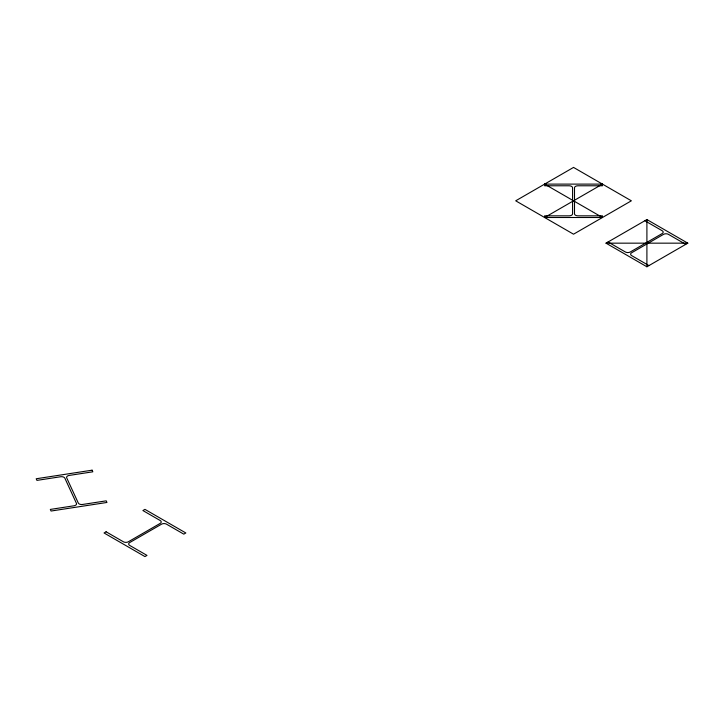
<?xml version="1.0" encoding="UTF-8"?>
<svg xmlns="http://www.w3.org/2000/svg" width="724" height="724" viewBox="0 0 724 724"><rect width="100%" height="100%" fill="white"/><g stroke="black" fill="none" stroke-linecap="round" stroke-linejoin="round"><path stroke-width="1.09" d="M544.62 217.499L602.449 184.113L602.449 185.778L577.969 185.778A3.466 2 0 0 0 574.503 187.787L574.503 213.833A3.466 2 0 0 0 577.969 215.833L602.449 215.833L602.449 217.499L544.62 217.499L544.62 215.833L569.1 215.833A3.466 2 0 0 0 572.575 213.833L572.575 187.787A3.466 2 0 0 0 569.1 185.778L544.62 185.778L544.62 184.113L602.449 184.113M606.015 243.164L646.903 219.562L687.8 243.164L646.903 266.776L606.015 243.164L687.8 243.164M644.858 220.739L662.17 230.73A3.466 2 0 0 1 662.17 233.562L630.278 251.979A3.466 2 0 0 1 625.364 251.979L608.06 241.988M685.755 244.35L668.442 234.35A3.466 2 0 0 0 663.537 234.35L631.636 252.767A3.466 2 0 0 0 631.636 255.599L648.948 265.599M544.62 184.113L602.449 217.499M646.903 219.562L646.903 266.776M573.535 167.416L515.705 200.81L573.535 234.196L631.364 200.81L573.535 167.416M106.093 531.787L104.048 532.973L144.945 556.584L146.99 555.399L129.677 545.407A3.466 2 0 0 1 129.677 542.575L161.579 524.158A3.466 2 0 0 1 166.484 524.158L183.796 534.149L185.842 532.973L144.945 509.361L142.9 510.547L160.212 520.538A3.466 2 0 0 1 160.212 523.371L128.32 541.787A3.466 2 0 0 1 123.406 541.787L106.093 531.787M92.093 470.184L36.2 478.763L36.942 480.383L60.608 476.745A3.466 2 0 0 1 64.852 478.166L76.436 503.343A3.466 2 0 0 1 73.975 505.786L50.318 509.424L51.06 511.035L106.953 502.456L106.211 500.845L82.545 504.474A3.466 2 0 0 1 78.301 503.053L66.708 477.885A3.466 2 0 0 1 69.169 475.433L92.835 471.804L92.093 470.184"/></g></svg>
